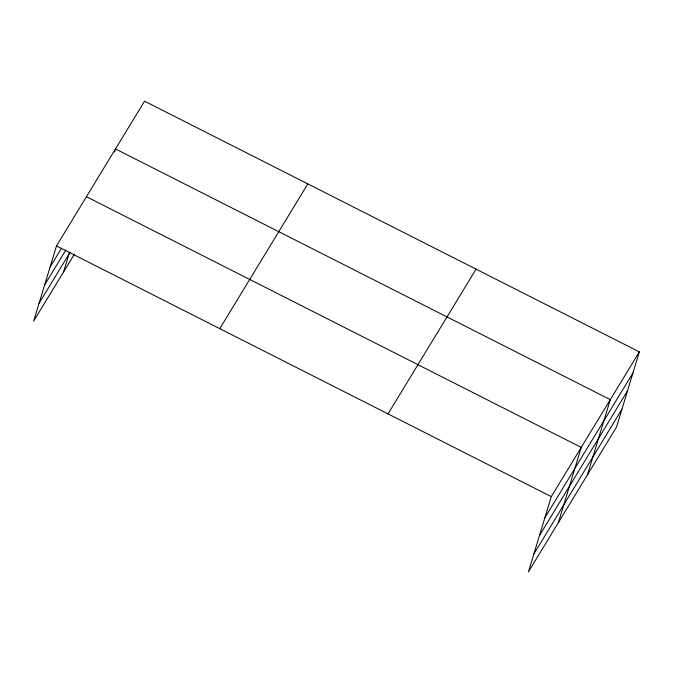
<?xml version="1.0" encoding="UTF-8"?>
<svg xmlns="http://www.w3.org/2000/svg" width="673" height="673" viewBox="0 0 673 673"><rect width="100%" height="100%" fill="white"/><g stroke="black" fill="none" stroke-linecap="round" stroke-linejoin="round"><path stroke-width="1.01" d="M639.35 351.886L551.296 496.632L528.448 571.831L616.502 427.077L639.35 351.886L144.552 101.169L56.498 245.923L33.65 321.114L74.35 254.209M63.59 271.9L69.605 252.114M114.578 151.955L115.495 148.943L610.293 399.653L587.445 474.844M558.388 522.61L581.236 447.419L86.438 196.709M50.088 267.013L61.521 248.219M44.662 284.864L65.895 249.969M39.076 303.262L70.093 252.282M219.785 328.651L307.83 183.906M388.01 413.895L476.063 269.15M544.894 517.722L632.94 372.968M539.468 535.573L627.514 390.828M533.874 553.972L621.928 409.226M56.498 245.923L551.296 496.632"/></g></svg>
